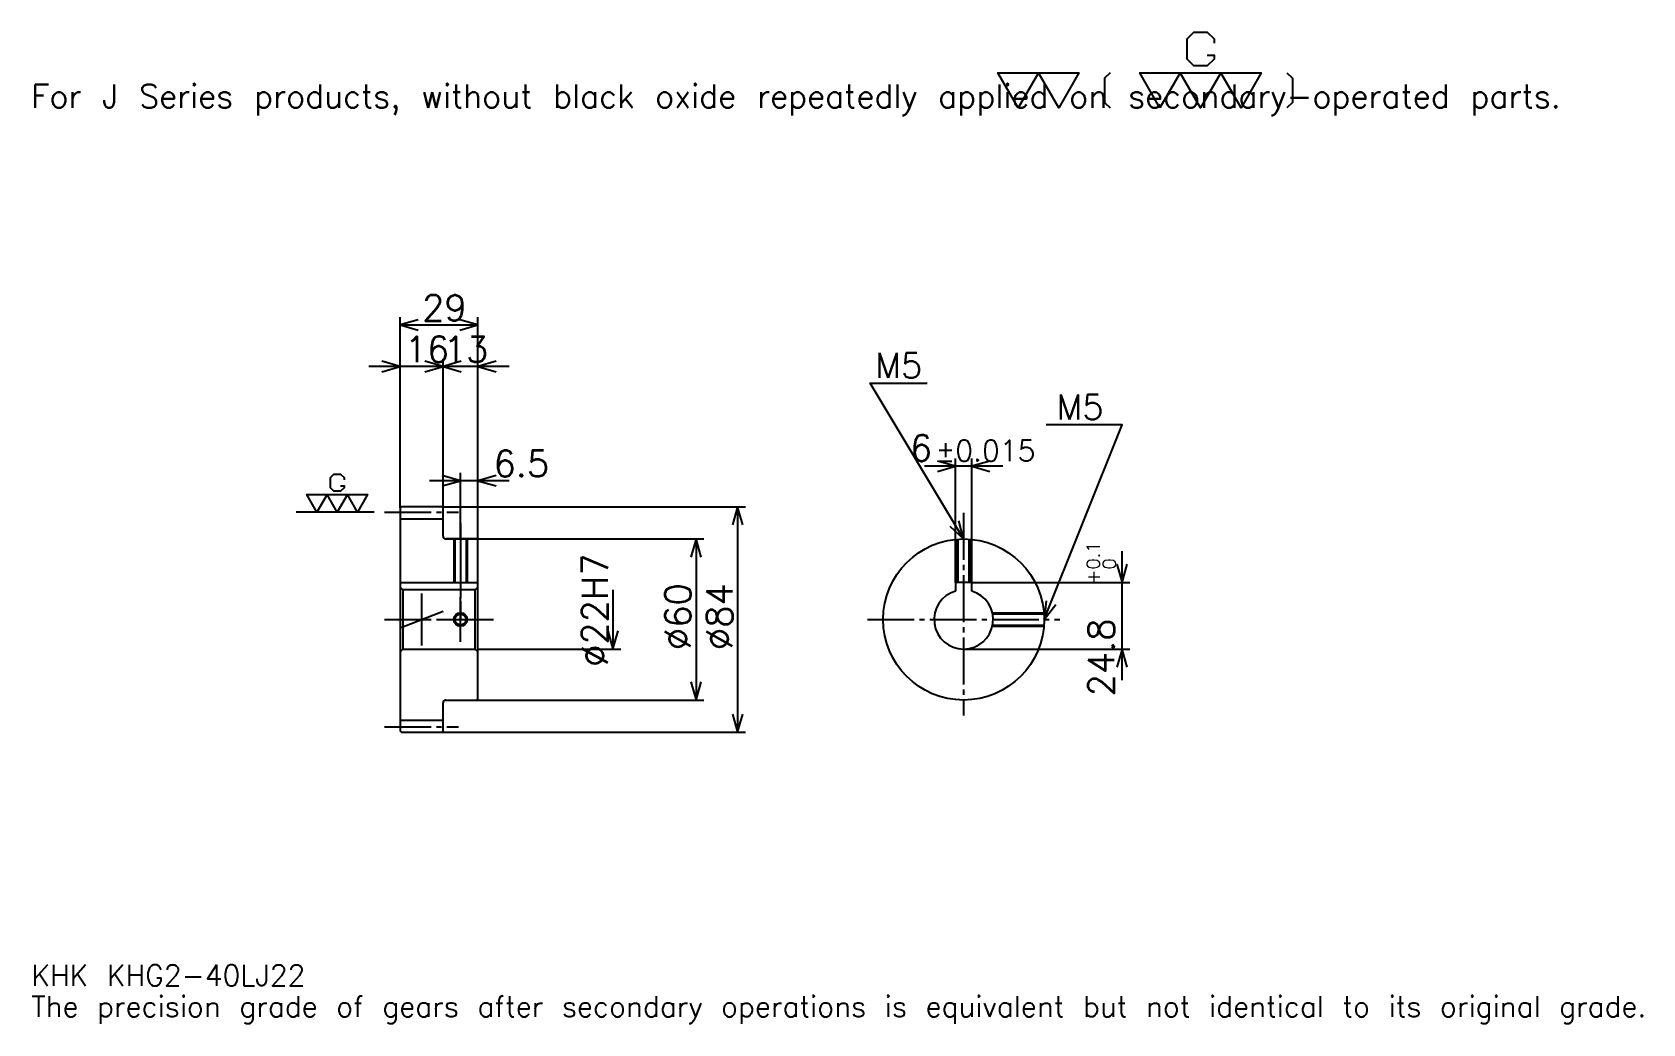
# Model space of a CAD drawing. Extents: x 20 to 620, y 7 to 376.
import ezdxf

# ---------------------------------------------------------------- set-up
doc = ezdxf.new("R2010")
doc.units = 0
doc.linetypes.add('DASHDOT', pattern=[23.217392, 17.413043, -1.934783, 1.934783, -1.934783])
doc.layers.get('0').update_dxf_attribs({"linetype": 'CONTINUOUS'})
doc.layers.add('DASHDOT', color=6, linetype='DASHDOT')
doc.styles.add('KANJI', font='TXT', dxfattribs={"bigfont": 'BIGFONT'})

msp = doc.modelspace()

# ---------------------------------------------------------------- linework, layer by layer
at = {"color": 5}
for p, q in [((156.717407, 199.684784), (156.717407, 270.304352)), ((185.717407, 199.684784), (185.717407, 270.304352)), ((156.717407, 267.402161), (185.717407, 267.402161)), ((172.717407, 199.684784), (172.717407, 254.826096)), ((184.326111, 251.92392), (145.108704, 251.92392)), ((197.326111, 251.92392), (161.108719, 251.92392)), ((363.630432, 171.484787), (363.630432, 217.67392)), ((369.630432, 171.484787), (369.630432, 217.67392)), ((179.217407, 199.684784), (179.217407, 212.260864)), ((381.239136, 214.771744), (352.021759, 214.771744)), ((197.326111, 209.358704), (167.608704, 209.358704)), ((156.717407, 199.184784), (156.717407, 199.684784)), ((172.217407, 199.684784), (185.717407, 199.684784)), ((172.717407, 199.184784), (172.717407, 199.684784)), ((179.217407, 187.684784), (179.217407, 199.684784)), ((179.217407, 187.684784), (179.217407, 199.684784)), ((185.717407, 199.684784), (285.358704, 199.684784)), ((185.717407, 187.184784), (185.717407, 199.684784)), ((282.456543, 199.684784), (282.456543, 115.684784)), ((173.717407, 187.684784), (185.717407, 187.684784)), ((185.717407, 187.684784), (269.880463, 187.684784)), ((266.978271, 187.684784), (266.978271, 127.684784)), ((425.652191, 135.076096), (425.652191, 183.093475)), ((236.021759, 168.684784), (236.021759, 146.684784)), ((369.630432, 171.484787), (428.554352, 171.484787)), ((185.717407, 146.684784), (238.923935, 146.684784)), ((366.630432, 146.684784), (428.554352, 146.684784)), ((173.717407, 127.684784), (185.717407, 127.684784)), ((185.717407, 127.684784), (269.880463, 127.684784)), ((172.217407, 115.684784), (185.717407, 115.684784)), ((185.717407, 115.684784), (285.358704, 115.684784))]:
    msp.add_line(p, q, dxfattribs=at)
at = {"color": 7}
for p, q in [((147.043488, 197.684784), (118.021759, 197.684784)), ((164.717407, 167.358704), (164.717407, 148.010864))]:
    msp.add_line(p, q, dxfattribs=at)
at = {"color": 4}
for p, q in [((156.717407, 195.184784), (172.717407, 195.184784)), ((156.717407, 171.484787), (185.717407, 171.484787)), ((157.717407, 168.684784), (157.717407, 146.684784)), ((184.717407, 168.684784), (185.717407, 169.684784)), ((184.717407, 146.684784), (185.717407, 145.684784)), ((156.717407, 120.184784), (172.717407, 120.184784))]:
    msp.add_line(p, q, dxfattribs=at)
at = {"color": 7}
for points in [[(457.382599, 367.879547), (459.897827, 367.879547), (459.897827, 366.370422), (457.382599, 363.855225), (452.352173, 363.855225), (449.836945, 366.370422), (449.836945, 373.916077), (452.352173, 376.431305), (457.382599, 376.431305), (459.897827, 373.916077), (459.897827, 372.406952)], [(386.956512, 348.260864), (379.410858, 361.339996), (409.593475, 361.339996), (402.047821, 348.260864), (394.502167, 361.339996), (386.956512, 348.260864)], [(421.163452, 361.339996), (419.151306, 359.32782), (419.151306, 350.273041), (421.163452, 348.260864)], [(439.776062, 348.260864), (432.230438, 361.339996), (477.504333, 361.339996), (469.958679, 348.260864), (462.413025, 361.339996), (454.867371, 348.260864), (447.321716, 361.339996), (439.776062, 348.260864)], [(487.062164, 361.339996), (489.074341, 359.32782), (489.074341, 350.273041), (487.062164, 348.260864)], [(134.564148, 207.494141), (135.821747, 207.494141), (135.821747, 206.739563), (134.564148, 205.481964), (132.048935, 205.481964), (130.791321, 206.739563), (130.791321, 210.51239), (132.048935, 211.770004), (134.564148, 211.770004), (135.821747, 210.51239), (135.821747, 209.757828)], [(125.760887, 197.684784), (121.98806, 204.22435), (144.625015, 204.22435), (140.852188, 197.684784), (137.079361, 204.22435), (133.306534, 197.684784), (129.533707, 204.22435), (125.760887, 197.684784)]]:
    msp.add_lwpolyline(points, dxfattribs=at)
at = {"color": 5}
for points in [[(163.489151, 269.336975), (156.717407, 267.402161), (163.489151, 265.467407)], [(178.945663, 265.467407), (185.717407, 267.402161), (178.945663, 269.336975)], [(149.945663, 249.989136), (156.717407, 251.92392), (149.945663, 253.858704)], [(165.945663, 249.989136), (172.717407, 251.92392), (165.945663, 253.858704)], [(179.489151, 253.858704), (172.717407, 251.92392), (179.489151, 249.989136)], [(192.489151, 253.858704), (185.717407, 251.92392), (192.489151, 249.989136)], [(366.630432, 187.684784), (331.804382, 245.728271), (353.086975, 245.728271)], [(396.630432, 157.684784), (425.652191, 230.25), (397.404358, 230.25)], [(356.858704, 212.83696), (363.630432, 214.771744), (356.858704, 216.706528)], [(376.402191, 216.706528), (369.630432, 214.771744), (376.402191, 212.83696)], [(172.445663, 207.42392), (179.217407, 209.358704), (172.445663, 211.293488)], [(192.489151, 211.293488), (185.717407, 209.358704), (192.489151, 207.42392)], [(284.391327, 192.91304), (282.456543, 199.684784), (280.521759, 192.91304)], [(361.487366, 192.496063), (366.630432, 187.684784), (364.805481, 194.486938)], [(268.913055, 180.91304), (266.978271, 187.684784), (265.043488, 180.91304)], [(423.717407, 178.256531), (425.652191, 171.484787), (427.586975, 178.256531)], [(397.348633, 164.690781), (396.630432, 157.684784), (400.941528, 163.253845)], [(234.086975, 153.456528), (236.021759, 146.684784), (237.956543, 153.456528)], [(427.586975, 139.91304), (425.652191, 146.684784), (423.717407, 139.91304)], [(265.043488, 134.456528), (266.978271, 127.684784), (268.913055, 134.456528)], [(280.521759, 122.456528), (282.456543, 115.684784), (284.391327, 122.456528)]]:
    msp.add_lwpolyline(points, dxfattribs=at)
at = {"color": 4}
for points in [[(172.717407, 188.684784), (172.717407, 199.184784), (172.217407, 199.684784), (157.217407, 199.684784), (156.717407, 199.184784), (156.717407, 145.684784)], [(173.717407, 127.684784), (185.217407, 127.684784), (185.717407, 128.184784), (185.717407, 187.184784), (185.217407, 187.684784), (173.717407, 187.684784)], [(176.717407, 187.684784), (176.717407, 171.484787)], [(177.152405, 187.684784), (177.152405, 171.484787)], [(181.28241, 187.684784), (181.28241, 171.484787)], [(181.717407, 187.684784), (181.717407, 171.484787)], [(364.130432, 171.484787), (364.130432, 187.580444)], [(364.56543, 171.484787), (364.56543, 187.613632)], [(368.695435, 171.484787), (368.695435, 187.613632)], [(369.130432, 171.484787), (369.130432, 187.580444)], [(156.717407, 145.684784), (157.717407, 146.684784), (184.717407, 146.684784), (184.717407, 168.684784), (157.717407, 168.684784), (156.717407, 169.684784)], [(369.630432, 168.267792), (369.630432, 171.484787), (363.630432, 171.484787), (363.630432, 168.267792)], [(377.34259, 160.184784), (396.526093, 160.184784)], [(377.434875, 159.749786), (396.559296, 159.749786)], [(377.34259, 155.184784), (396.526093, 155.184784)], [(377.434875, 155.619781), (396.559296, 155.619781)], [(156.717407, 145.684784), (156.717407, 116.184784), (157.217407, 115.684784), (172.217407, 115.684784), (172.717407, 116.184784), (172.717407, 126.684784)]]:
    msp.add_lwpolyline(points, dxfattribs=at)
for centre, radius in [((366.630432, 157.684784), 30), ((179.217407, 157.684784), 2.065)]:
    msp.add_circle(centre, radius, dxfattribs=at)
at = {"color": 7}
msp.add_circle((179.217407, 157.684784), 2.5, dxfattribs=at)
at = {"color": 4}
for centre, radius, start, end in [((173.717407, 188.684784), 1, 180, 270), ((366.630432, 157.684784), 11, 105.826620886, 74.173379114), ((173.717407, 126.684784), 1, 90, 180)]:
    msp.add_arc(centre, radius, start, end, dxfattribs=at)
at = {"layer": 'DASHDOT', "color": 7}
for p, q in [((150.913055, 197.684784), (178.521759, 197.684784)), ((366.630432, 197.358704), (366.630432, 121.880432)), ((179.217407, 187.684784), (179.217407, 157.684784)), ((150.913055, 157.684784), (191.521759, 157.684784)), ((156.717407, 154.533493), (172.717407, 160.836075)), ((330.826111, 157.684784), (402.434814, 157.684784)), ((150.913055, 117.684784), (178.521759, 117.684784))]:
    msp.add_line(p, q, dxfattribs=at)
for points in [[(179.217407, 193.489136), (179.217407, 165.680435)], [(179.217407, 149.380432), (179.217407, 165.989136)], [(170.913055, 157.684784), (187.521759, 157.684784)]]:
    msp.add_lwpolyline(points, dxfattribs=at)

# ---------------------------------------------------------------- texts
at = {"color": 7, "style": 'KANJI'}
for s, height, p in [('For J Series products, without black oxide repeatedly applied on secondary-operated parts.', 8.706522, (19.347826, 348.260864)), ('29', 9.673913, (164.929367, 268.950012)), ('16', 9.673913, (158.429367, 253.471741)), ('13', 9.673913, (172.929367, 253.471741)), ('M5', 9.286957, (333.739136, 247.663055)), ('M5', 9.286957, (401.273926, 232.184784)), ('6', 9.673913, (346.66156, 216.706528)), ('%%p0.015', 7.73913, (356.237549, 216.706528)), ('6.5', 9.673913, (191.521759, 210.906525)), ('KHK KHG2-40LJ22', 7.73913, (19.347826, 21.282608)), ('The precision grade of gears after secondary operations is equivalent but not identical to its original grade.', 7.73913, (19.347826, 9.673913))]:
    msp.add_text(s, height=height, dxfattribs=at).set_placement(p)
for s, height, p in [('%%c22H7', 9.673913, (234.086975, 140.029892)), ('0.1', 4.836957, (417.332642, 176.310913)), ('+', 4.836957, (417.332642, 170.893524)), ('0', 4.836957, (423.330444, 176.310913)), ('%%c60', 9.673913, (265.043488, 146.317932)), ('%%c84', 9.673913, (280.521759, 146.317932)), ('24.8', 9.673913, (422.750031, 129.020996))]:
    msp.add_text(s, height=height, rotation=90, dxfattribs=at).set_placement(p)

doc.saveas('drawing.dxf')
